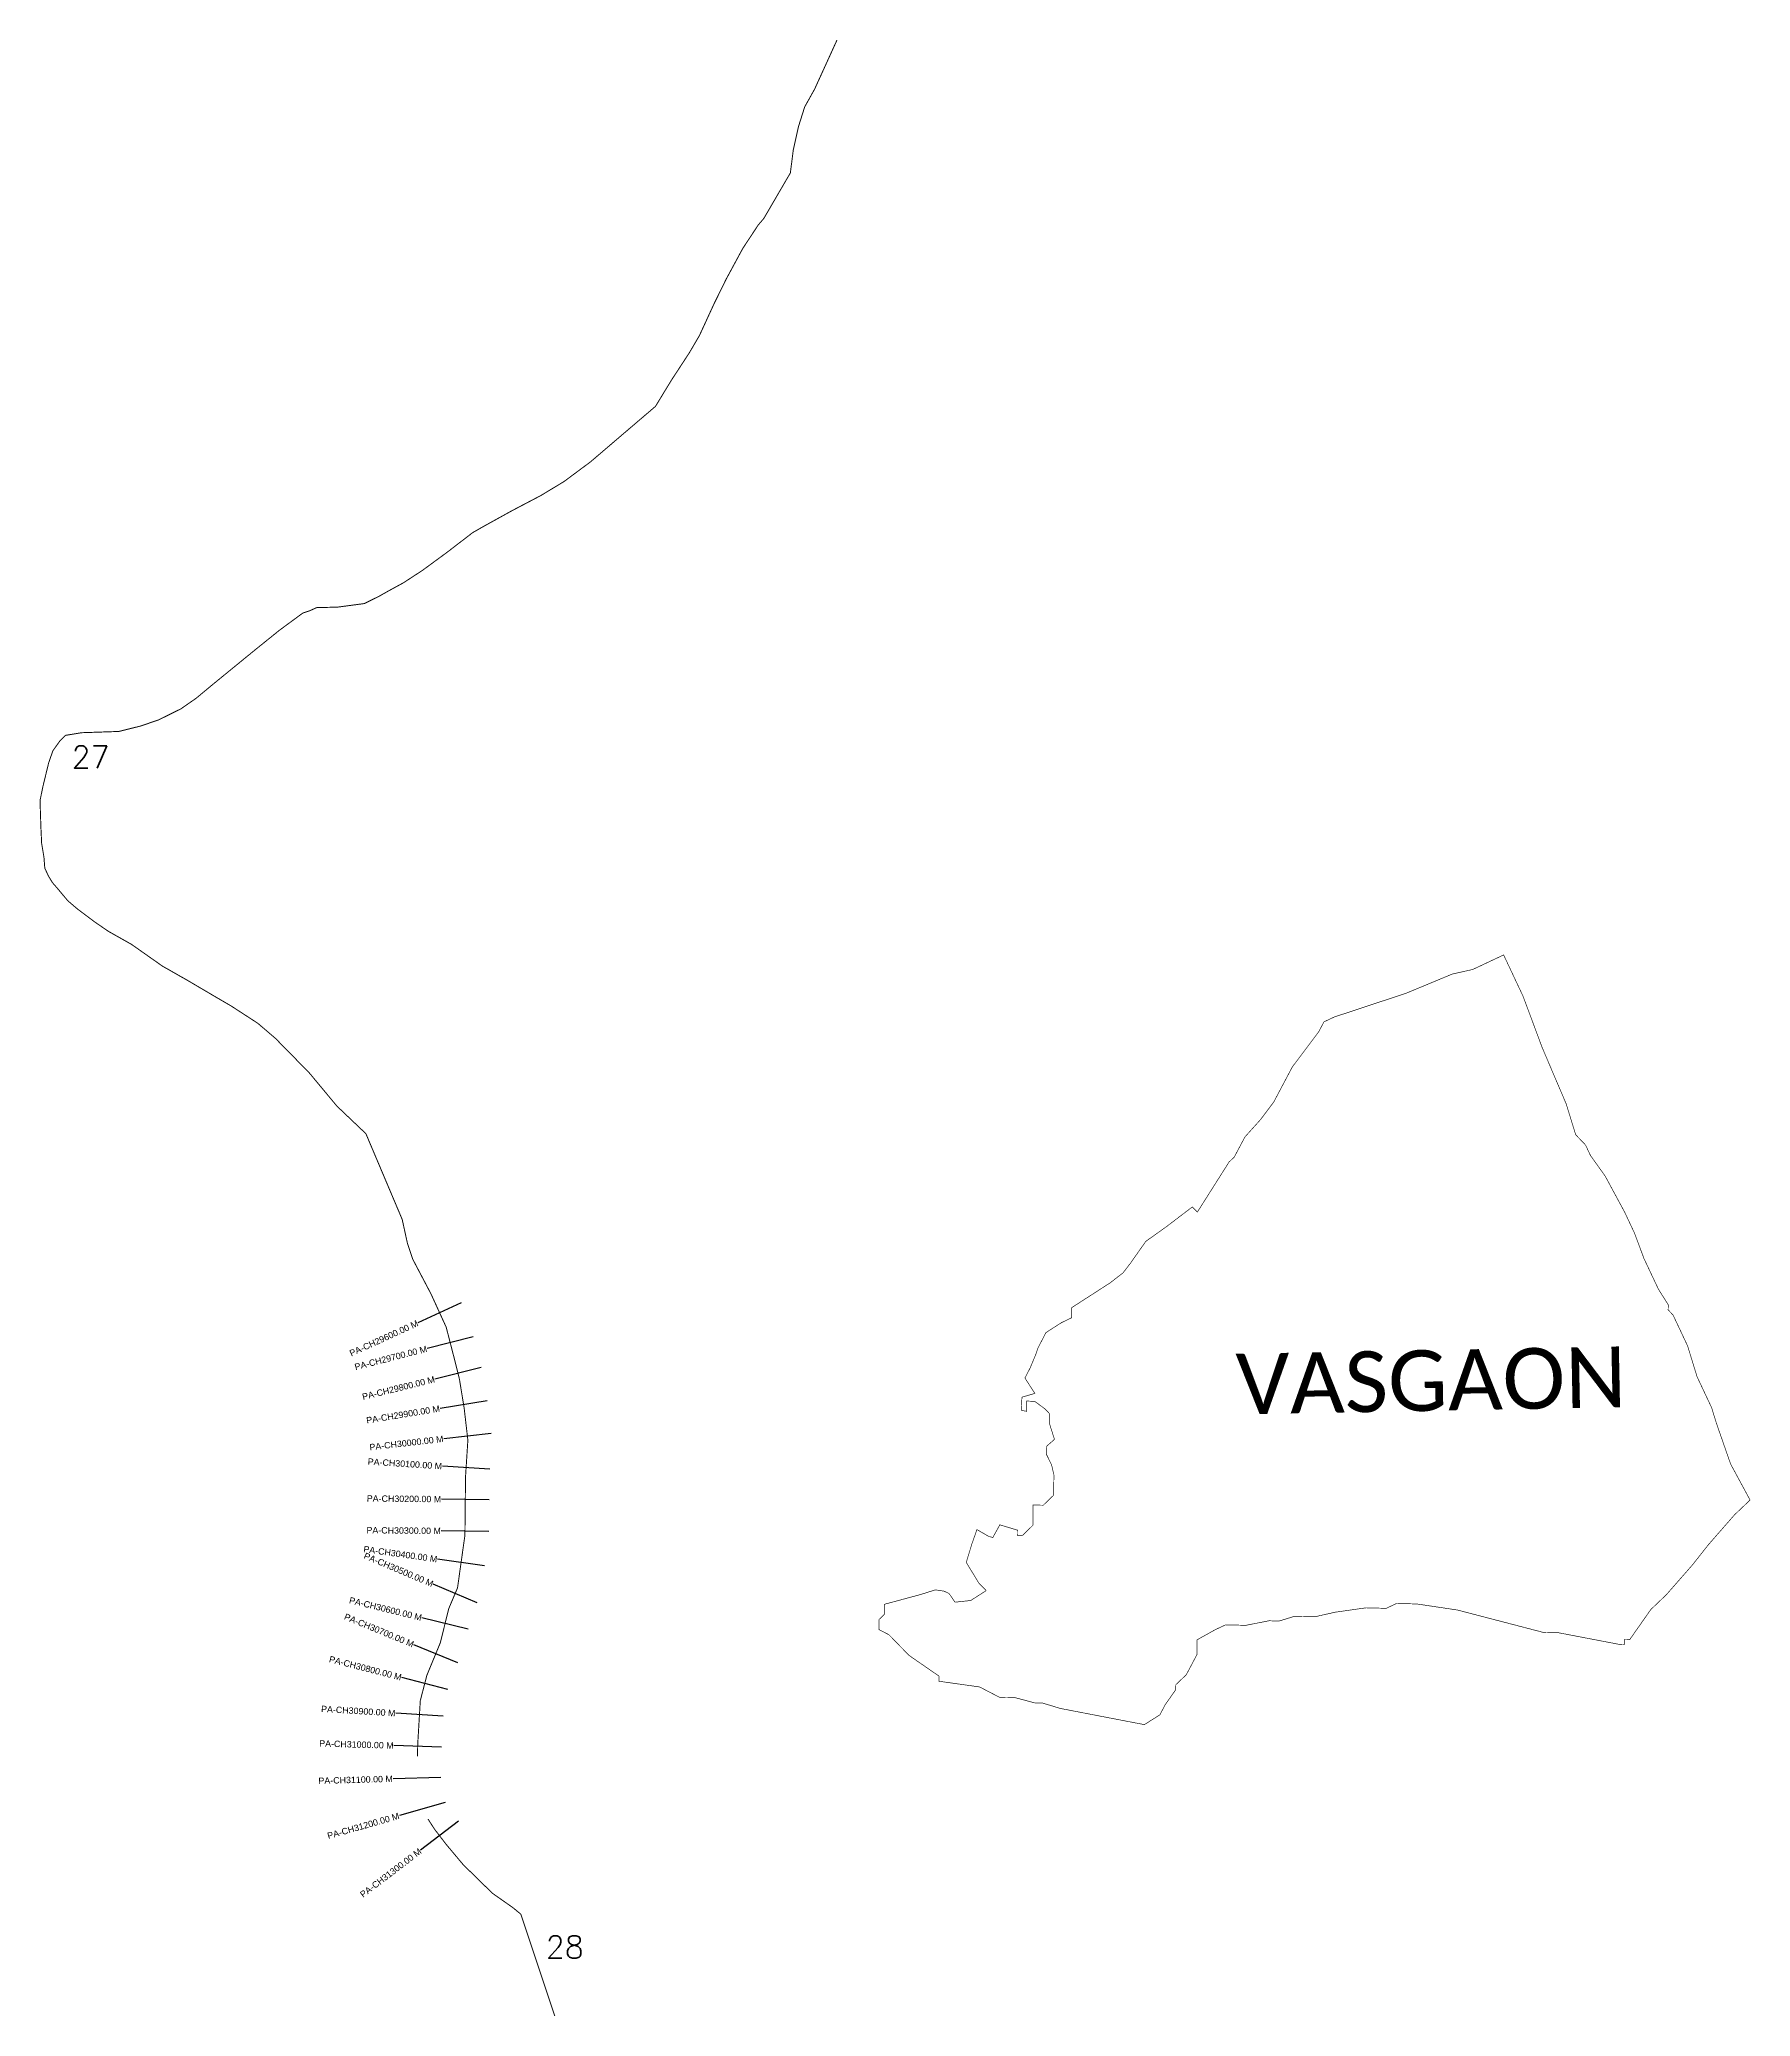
# Model space of a CAD drawing. Header units: metres. Extents: x 255498 to 260889, y 2201914 to 2208145.
import ezdxf
from ezdxf.enums import TextEntityAlignment as Align

# ---------------------------------------------------------------- set-up
doc = ezdxf.new("R2010")
doc.units = ezdxf.units.M
for name, color, linetype in [('CS', 134, 'Continuous'), ('CSMark', 6, 'Continuous'), ('NATURALLY PROTECTED', 3, 'Continuous'), ('VILLAGE NAME', 250, 'Continuous')]:
    doc.layers.add(name, color=color, linetype=linetype)
doc.styles.add('DynamicDimensions', font='arial.ttf')
doc.styles.get("Standard").update_dxf_attribs({"font": 'simplex.shx'})

msp = doc.modelspace()

# ---------------------------------------------------------------- linework, layer by layer
at = {"color": 6, "const_width": 2, "flags": 128}
msp.add_lwpolyline([(258143.5, 2203165.1), (258159.7, 2203180.8), (258160.2, 2203212.8), (258272.6, 2203243.1), (258320.9, 2203258.3), (258348.4, 2203254.1), (258364.1, 2203246.6), (258382.7, 2203219.4), (258432.3, 2203224.7), (258480.8, 2203255.9), (258457.2, 2203280.3), (258418.2, 2203344.9), (258435, 2203400.6), (258451.8, 2203448.3), (258488.3, 2203427), (258501.8, 2203423.2), (258524, 2203463.2), (258579.7, 2203446.4), (258579.5, 2203430.4), (258595.5, 2203430.1), (258628, 2203461.6), (258628.9, 2203525.6), (258660.9, 2203525.1), (258693.4, 2203556.6), (258694.4, 2203620.6), (258686.9, 2203652.7), (258670.6, 2203685.7), (258671, 2203710.5), (258696.1, 2203732.6), (258680.8, 2203780.8), (258681.3, 2203812.8), (258665.5, 2203829.1), (258634.1, 2203852.3), (258608.7, 2203853.4), (258608.8, 2203821), (258591.4, 2203823.9), (258593.6, 2203865.5), (258634.3, 2203877.5), (258603, 2203926), (258619.5, 2203957.8), (258636.1, 2203997.5), (258644.5, 2204021.4), (258669.2, 2204069), (258717.7, 2204100.2), (258749.9, 2204115.7), (258750.4, 2204147.7), (258871.6, 2204225.9), (258912.1, 2204257.3), (258936.5, 2204288.9), (258950.6, 2204309.2), (258983.8, 2204356.5), (259049, 2204403), (259130.6, 2204465.2), (259146.3, 2204448.8), (259246.3, 2204606.7), (259262.7, 2204622.4), (259296.3, 2204685.7), (259345.7, 2204740.6), (259387.1, 2204795.8), (259445.8, 2204906.6), (259528.6, 2205016.9), (259545.4, 2205048.5), (259577.8, 2205063.8), (259804.1, 2205138.6), (259949.9, 2205199.2), (260014.3, 2205213.6), (260111.6, 2205259.4), (260172.6, 2205129.7), (260232.9, 2204968), (260308.8, 2204789.8), (260338.6, 2204692.9), (260369.9, 2204660.1), (260385.1, 2204627.6), (260431.6, 2204562.4), (260493, 2204448.7), (260523.5, 2204383.8), (260553.7, 2204302.9), (260599.5, 2204205.7), (260630.4, 2204156.8), (260630, 2204140.8), (260645.6, 2204124.4), (260691.4, 2204027.1), (260721.1, 2203930.2), (260766.9, 2203832.9), (260781.8, 2203784.4), (260826.8, 2203655.1), (260888.2, 2203541.4), (260839, 2203494.5), (260756.6, 2203400.2), (260707, 2203337.3), (260624.5, 2203243.1), (260575.3, 2203196.1), (260509, 2203101.5), (260492.9, 2203101.9), (260492.5, 2203085.9), (260476.5, 2203086.3), (260285, 2203123), (260236.9, 2203124.1), (259966, 2203194.7), (259838.2, 2203213.8), (259774.2, 2203215.3), (259741.7, 2203200.1), (259677.7, 2203201.6), (259581.1, 2203187.9), (259516.6, 2203173.4), (259452.5, 2203174.9), (259404.1, 2203160), (259372.1, 2203160.8), (259299.5, 2203146.5), (259235.5, 2203148), (259203, 2203132.8), (259145, 2203100.5), (259145, 2203054), (259111.5, 2202990.7), (259078.6, 2202959.4), (259078.2, 2202943.4), (259045, 2202896.1), (259028.3, 2202864.4), (258979.4, 2202833.5), (258715.1, 2202884.4), (258659.4, 2202901.2), (258635.4, 2202901.6), (258571.7, 2202918.6), (258523.6, 2202919.3), (258460.2, 2202952.2), (258332.5, 2202970.2), (258332.5, 2202986.2), (258237.7, 2203051.7), (258206.2, 2203084.1), (258174.7, 2203116.6), (258143, 2203133.1), (258143.5, 2203165.1)], dxfattribs=at)
at = {"layer": 'CS'}
for p, q in [((256826.8, 2204162.6), (256690.3, 2204100.3)), ((256864.4, 2204056.2), (256719.1, 2204018.8)), ((256889.2, 2203958.6), (256743.6, 2203922.6)), ((256908, 2203854.4), (256760, 2203830.1)), ((256920.5, 2203751.5), (256771.4, 2203734.4)), ((256916.8, 2203638.5), (256767.1, 2203648)), ((256914.4, 2203542.5), (256764.4, 2203544.1)), ((256913.3, 2203442.5), (256763.4, 2203444.1)), ((256900.4, 2203333.7), (256751.8, 2203354.6)), ((256876.3, 2203217.3), (256738.2, 2203275.7)), ((256848.4, 2203134), (256702.8, 2203169.9)), ((256815.5, 2203028), (256676.9, 2203085.3)), ((256784.2, 2202944.3), (256638.9, 2202981.8)), ((256769.9, 2202860.4), (256620.1, 2202869.4)), ((256764.4, 2202762.8), (256614.4, 2202767.3)), ((256761.9, 2202667.2), (256611.9, 2202663)), ((256775.9, 2202587.9), (256631.7, 2202546.8)), ((256817.6, 2202529.2), (256698.4, 2202438.1))]:
    msp.add_line(p, q, dxfattribs=at)
at = {"layer": 'NATURALLY PROTECTED', "const_width": 3, "flags": 128}
for points in [[(258010.8, 2208143.1), (257940.2, 2207988.2), (257909, 2207932.4), (257889.4, 2207870.3), (257873.1, 2207797), (257863.8, 2207724.2), (257780.2, 2207580.8), (257762.2, 2207559.5), (257713.9, 2207486.3), (257662.1, 2207390.5), (257623.3, 2207311.7), (257577.2, 2207211.5), (257545, 2207156.6), (257489.7, 2207072.1), (257438.7, 2206988.4), (257367.4, 2206927.5), (257233.6, 2206813.2), (257150.6, 2206751.6), (257078.3, 2206707.8), (256986.9, 2206659.8), (256900.1, 2206611.8), (256862.9, 2206590.6), (256781.1, 2206527.8), (256704, 2206471.2), (256644.2, 2206432.2), (256597.1, 2206406.5), (256567.6, 2206389.9), (256521.4, 2206366.9), (256437.3, 2206355.7), (256371.1, 2206354.1), (256349, 2206344.2), (256326.8, 2206336.6), (256253.1, 2206282.3), (256175.1, 2206219.4), (256116, 2206171.1), (256044, 2206112.3), (255990.9, 2206068.2), (255943, 2206035), (255873, 2206000.3), (255815.3, 2205980.6), (255747.4, 2205963.8), (255629.6, 2205959.8), (255579.1, 2205951.4), (255561, 2205932.8), (255539.6, 2205902.7), (255526.4, 2205864.9), (255508.1, 2205789.4), (255499.2, 2205746), (255502, 2205659.8), (255504.3, 2205611.3), (255511.6, 2205567), (255514.2, 2205533), (255525.5, 2205508.5), (255538.5, 2205487.1), (255555, 2205468.1), (255586.5, 2205430.4), (255617.8, 2205403.7), (255670.1, 2205364.4), (255714.5, 2205333.9), (255787.7, 2205292.6), (255884.9, 2205224.2), (255963.2, 2205179.7), (256051, 2205128), (256101.5, 2205098.6), (256185.5, 2205044), (256240.9, 2204996.6), (256297, 2204939.5), (256348.6, 2204886.6), (256434.9, 2204782.9), (256526.2, 2204695.9), (256640.5, 2204425.9), (256656.8, 2204351.5), (256673.9, 2204300.1), (256731.3, 2204191), (256779.3, 2204085.9), (256808.8, 2203971.4), (256821, 2203921.8), (256835.8, 2203831.2), (256847.5, 2203729.9), (256840.1, 2203614.3), (256838.2, 2203430.3), (256814.9, 2203264.6), (256787.2, 2203199), (256760.7, 2203091.6), (256718.4, 2202989.3), (256697.6, 2202909.2), (256689.8, 2202777.5), (256688.4, 2202733.2)], [(256721.8, 2202536.1), (256741.6, 2202505.1), (256778.8, 2202456.4), (256832.8, 2202392.1), (256880, 2202345.8), (256925, 2202301.9), (256989.9, 2202256.3), (257014.4, 2202236), (257121.4, 2201915.2)]]:
    msp.add_lwpolyline(points, dxfattribs=at)

# ---------------------------------------------------------------- texts
at = {"char_height": 70, "attachment_point": 1}
for s, insert in [('27', (255598.7, 2205918.4)), ('28', (257092.9, 2202167.5))]:
    msp.add_mtext_dynamic_manual_height_columns(s, width=95.172, gutter_width=1, heights=[0], dxfattribs=dict(at, insert=insert))
at = {"layer": 'CSMark', "style": 'DynamicDimensions'}
for s, rotation, p in [('PA-CH29600.00 M', 24.50877, (256689.4, 2204099.9)), ('PA-CH29700.00 M', 14.43991, (256718.1, 2204018.6)), ('PA-CH29800.00 M', 13.87892, (256742.6, 2203922.4)), ('PA-CH29900.00 M', 9.28947, (256759, 2203830)), ('PA-CH30000.00 M', 6.54065, (256770.4, 2203734.3)), ('PA-CH30100.00 M', 356.35427, (256766.1, 2203648.1)), ('PA-CH30200.00 M', 359.41932, (256763.4, 2203544.1)), ('PA-CH30300.00 M', 359.41932, (256762.4, 2203444.1)), ('PA-CH30400.00 M', 351.99798, (256750.9, 2203354.7)), ('PA-CH30500.00 M', 337.0789, (256737.3, 2203276.1)), ('PA-CH30600.00 M', 346.1405, (256701.8, 2203170.2)), ('PA-CH30700.00 M', 337.51112, (256676, 2203085.7)), ('PA-CH30800.00 M', 345.50327, (256638, 2202982.1)), ('PA-CH30900.00 M', 356.57956, (256619.1, 2202869.4)), ('PA-CH31000.00 M', 358.26372, (256613.4, 2202767.4)), ('PA-CH31100.00 M', 1.62768, (256610.9, 2202663)), ('PA-CH31200.00 M', 15.90837, (256630.7, 2202546.5)), ('PA-CH31300.00 M', 37.39153, (256697.6, 2202437.5))]:
    msp.add_text(s, height=20, rotation=rotation, dxfattribs=at).set_placement(p, align=Align.MIDDLE_RIGHT)
at = {"layer": 'VILLAGE NAME', "insert": (259266.3, 2204002.2), "char_height": 191.456, "attachment_point": 1, "rotation": 1.10283}
msp.add_mtext_dynamic_manual_height_columns('{\\fCalibri|b0|i0|c0|p34;VASGAON}', width=1279.793, gutter_width=957.3, heights=[0], dxfattribs=at)

doc.saveas('drawing.dxf')
